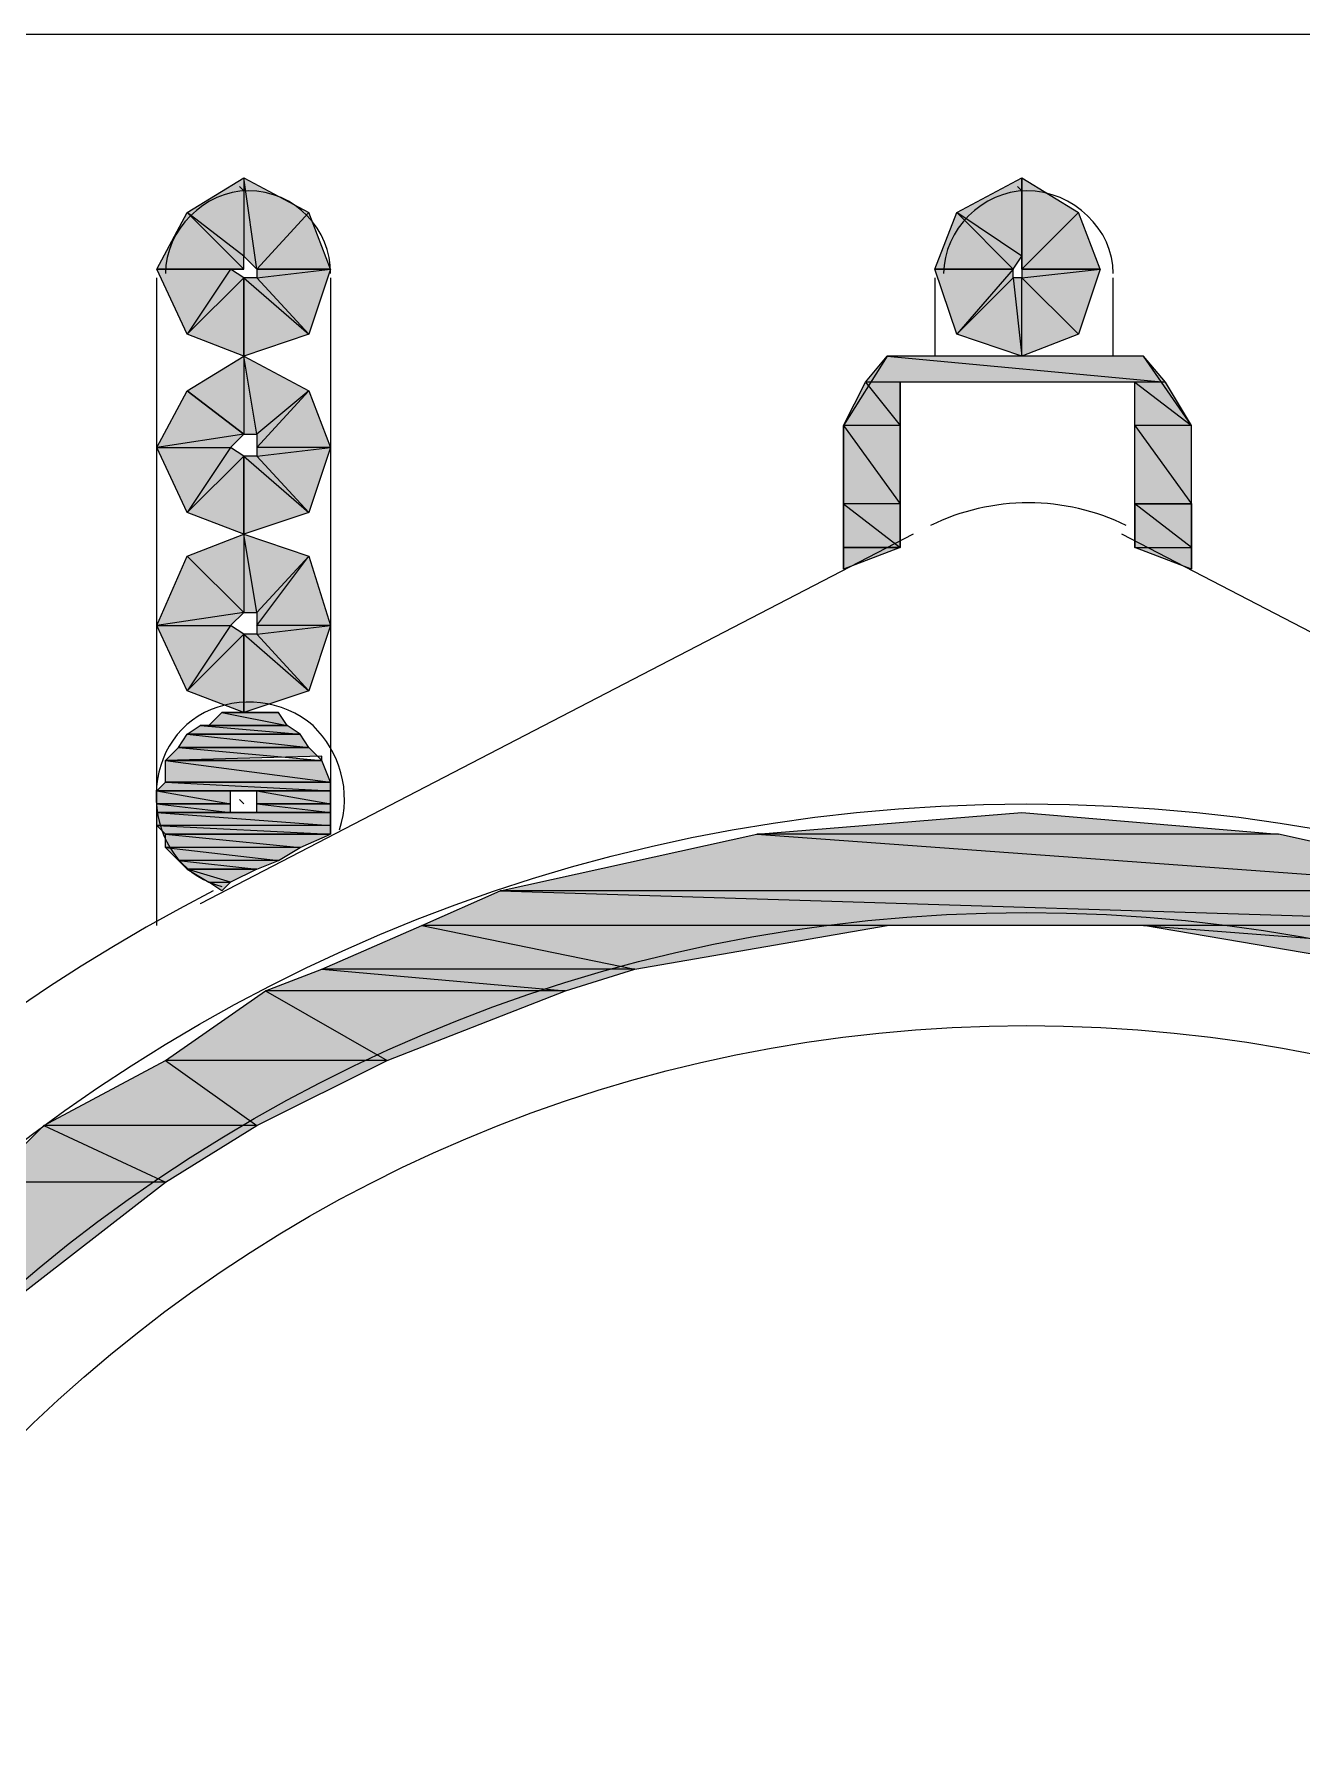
# Model space of a CAD drawing. Header units: millimetres. Extents: x 40 to 176, y -32 to 59.
# Drawn here: x 101.409 to 101.816, y -3.012 to -2.462 of the extents above; entities that cross this region are included whole.
import ezdxf

# ---------------------------------------------------------------- set-up
doc = ezdxf.new("R2010")
doc.units = ezdxf.units.MM
doc.layers.add('15 - Quadro de medição', color=6, linetype='Continuous')

msp = doc.modelspace()

# ---------------------------------------------------------------- hatches: boundary and pattern name
at = {"layer": '15 - Quadro de medição', "true_color": 0x000007}
h = msp.add_hatch(color=7, dxfattribs=at)
h.paths.add_polyline_path([(101.5038, -2.53693), (101.49681, -2.51877), (101.48005, -2.53693)])
h.paths.add_polyline_path([(101.49681, -2.51877), (101.48005, -2.53693), (101.47586, -2.50759)])
h.paths.add_polyline_path([(101.48005, -2.53693), (101.47586, -2.50759), (101.47586, -2.53274)])
h.paths.add_polyline_path([(101.47586, -2.50759), (101.47586, -2.53274), (101.4577, -2.51877)])
h.paths.add_polyline_path([(101.47586, -2.53274), (101.4577, -2.51877), (101.47586, -2.53693)])
h.paths.add_polyline_path([(101.4577, -2.51877), (101.47586, -2.53693), (101.44793, -2.53693)])
h.paths.add_polyline_path([(101.47586, -2.53693), (101.44793, -2.53693), (101.47167, -2.53693)])
h.paths.add_polyline_path([(101.44793, -2.53693), (101.47167, -2.53693), (101.4577, -2.55788)])
h.paths.add_polyline_path([(101.47167, -2.53693), (101.4577, -2.55788), (101.47586, -2.53972)])
h.paths.add_polyline_path([(101.4577, -2.55788), (101.47586, -2.53972), (101.47586, -2.56486)])
h = msp.add_hatch(color=7, dxfattribs=at)
h.paths.add_polyline_path([(101.75102, -2.53693), (101.74404, -2.51877), (101.72588, -2.53693)])
h.paths.add_polyline_path([(101.74404, -2.51877), (101.72588, -2.53693), (101.72588, -2.50759)])
h.paths.add_polyline_path([(101.72588, -2.53693), (101.72588, -2.50759), (101.72588, -2.53274)])
h.paths.add_polyline_path([(101.72588, -2.50759), (101.72588, -2.53274), (101.70493, -2.51877)])
h.paths.add_polyline_path([(101.72588, -2.53274), (101.70493, -2.51877), (101.72309, -2.53693)])
h.paths.add_polyline_path([(101.70493, -2.51877), (101.72309, -2.53693), (101.69795, -2.53693)])
h = msp.add_hatch(color=7, dxfattribs=at)
h.paths.add_polyline_path([(101.47586, -2.56486), (101.47586, -2.53972), (101.49681, -2.55788)])
h.paths.add_polyline_path([(101.47586, -2.53972), (101.49681, -2.55788), (101.48005, -2.53972)])
h.paths.add_polyline_path([(101.49681, -2.55788), (101.48005, -2.53972), (101.5038, -2.53693)])
h.paths.add_polyline_path([(101.48005, -2.53972), (101.5038, -2.53693), (101.48005, -2.53693)])
h = msp.add_hatch(color=7, dxfattribs=at)
h.paths.add_polyline_path([(101.69795, -2.53693), (101.72309, -2.53693), (101.70493, -2.55788)])
h.paths.add_polyline_path([(101.72309, -2.53693), (101.70493, -2.55788), (101.72309, -2.53972)])
h.paths.add_polyline_path([(101.70493, -2.55788), (101.72309, -2.53972), (101.72588, -2.56486)])
h.paths.add_polyline_path([(101.72309, -2.53972), (101.72588, -2.56486), (101.72588, -2.53972)])
h.paths.add_polyline_path([(101.72588, -2.56486), (101.72588, -2.53972), (101.74404, -2.55788)])
h = msp.add_hatch(color=7, dxfattribs=at)
h.paths.add_polyline_path([(101.74404, -2.55788), (101.72588, -2.53972), (101.75102, -2.53693)])
h.paths.add_polyline_path([(101.72588, -2.53972), (101.75102, -2.53693), (101.72588, -2.53693)])
h = msp.add_hatch(color=7, dxfattribs=at)
h.paths.add_polyline_path([(101.5038, -2.59419), (101.48005, -2.59419), (101.49681, -2.57603)])
h.paths.add_polyline_path([(101.48005, -2.59419), (101.49681, -2.57603), (101.48005, -2.59)])
h.paths.add_polyline_path([(101.49681, -2.57603), (101.48005, -2.59), (101.47586, -2.56486)])
h.paths.add_polyline_path([(101.48005, -2.59), (101.47586, -2.56486), (101.47586, -2.59)])
h.paths.add_polyline_path([(101.47586, -2.56486), (101.47586, -2.59), (101.4577, -2.57603)])
h = msp.add_hatch(color=7, dxfattribs=at)
h.paths.add_polyline_path([(101.76499, -2.56486), (101.68258, -2.56486), (101.77197, -2.57324)])
h.paths.add_polyline_path([(101.68258, -2.56486), (101.77197, -2.57324), (101.6756, -2.57324)])
h = msp.add_hatch(color=7, dxfattribs=at)
h.paths.add_polyline_path([(101.4577, -2.57603), (101.47586, -2.59), (101.44793, -2.59419)])
h.paths.add_polyline_path([(101.47586, -2.59), (101.44793, -2.59419), (101.47167, -2.59419)])
h.paths.add_polyline_path([(101.44793, -2.59419), (101.47167, -2.59419), (101.4577, -2.61514)])
h.paths.add_polyline_path([(101.47167, -2.59419), (101.4577, -2.61514), (101.47586, -2.59699)])
h.paths.add_polyline_path([(101.4577, -2.61514), (101.47586, -2.59699), (101.47586, -2.62213)])
h = msp.add_hatch(color=7, dxfattribs=at)
h.paths.add_polyline_path([(101.68677, -2.57324), (101.6756, -2.57324), (101.68677, -2.58721)])
h.paths.add_polyline_path([(101.6756, -2.57324), (101.68677, -2.58721), (101.66861, -2.58721)])
h = msp.add_hatch(color=7, dxfattribs=at)
h.paths.add_polyline_path([(101.77197, -2.57324), (101.7622, -2.57324), (101.78036, -2.58721)])
h.paths.add_polyline_path([(101.7622, -2.57324), (101.78036, -2.58721), (101.7622, -2.58721)])
h = msp.add_hatch(color=7, dxfattribs=at)
h.paths.add_polyline_path([(101.68677, -2.58721), (101.66861, -2.58721), (101.68677, -2.61235)])
h.paths.add_polyline_path([(101.66861, -2.58721), (101.68677, -2.61235), (101.66861, -2.61235)])
h = msp.add_hatch(color=7, dxfattribs=at)
h.paths.add_polyline_path([(101.78036, -2.58721), (101.7622, -2.58721), (101.78036, -2.61235)])
h.paths.add_polyline_path([(101.7622, -2.58721), (101.78036, -2.61235), (101.7622, -2.61235)])
h = msp.add_hatch(color=7, dxfattribs=at)
h.paths.add_polyline_path([(101.47586, -2.62213), (101.47586, -2.59699), (101.49681, -2.61514)])
h.paths.add_polyline_path([(101.47586, -2.59699), (101.49681, -2.61514), (101.48005, -2.59699)])
h.paths.add_polyline_path([(101.49681, -2.61514), (101.48005, -2.59699), (101.5038, -2.59419)])
h.paths.add_polyline_path([(101.48005, -2.59699), (101.5038, -2.59419), (101.48005, -2.59419)])
h = msp.add_hatch(color=7, dxfattribs=at)
h.paths.add_polyline_path([(101.68677, -2.61235), (101.66861, -2.61235), (101.68677, -2.62632)])
h.paths.add_polyline_path([(101.66861, -2.61235), (101.68677, -2.62632), (101.66861, -2.62632)])
h = msp.add_hatch(color=7, dxfattribs=at)
h.paths.add_polyline_path([(101.7622, -2.61235), (101.7622, -2.62632), (101.78036, -2.62632)])
h.paths.add_polyline_path([(101.7622, -2.62632), (101.78036, -2.62632), (101.78036, -2.6333)])
for points in [[(101.7622, -2.61235), (101.78036, -2.61235), (101.78036, -2.62632)], [(101.66861, -2.62632), (101.68677, -2.62632), (101.66861, -2.6333)], [(101.72588, -2.71152), (101.80829, -2.7185), (101.64068, -2.7185)], [(101.4577, -2.72968), (101.48005, -2.72968), (101.47167, -2.73387)]]:
    msp.add_hatch(color=7, dxfattribs=at).paths.add_polyline_path(points)
h = msp.add_hatch(color=7, dxfattribs=at)
h.paths.add_polyline_path([(101.5038, -2.65146), (101.48005, -2.65146), (101.49681, -2.62911)])
h.paths.add_polyline_path([(101.48005, -2.65146), (101.49681, -2.62911), (101.48005, -2.64727)])
h.paths.add_polyline_path([(101.49681, -2.62911), (101.48005, -2.64727), (101.47586, -2.62213)])
h.paths.add_polyline_path([(101.48005, -2.64727), (101.47586, -2.62213), (101.47586, -2.64727)])
h.paths.add_polyline_path([(101.47586, -2.62213), (101.47586, -2.64727), (101.4577, -2.62911)])
h = msp.add_hatch(color=7, dxfattribs=at)
h.paths.add_polyline_path([(101.4577, -2.62911), (101.47586, -2.64727), (101.44793, -2.65146)])
h.paths.add_polyline_path([(101.47586, -2.64727), (101.44793, -2.65146), (101.47167, -2.65146)])
h.paths.add_polyline_path([(101.44793, -2.65146), (101.47167, -2.65146), (101.4577, -2.67241)])
h.paths.add_polyline_path([(101.47167, -2.65146), (101.4577, -2.67241), (101.47586, -2.65425)])
h.paths.add_polyline_path([(101.4577, -2.67241), (101.47586, -2.65425), (101.47586, -2.67939)])
h = msp.add_hatch(color=7, dxfattribs=at)
h.paths.add_polyline_path([(101.47586, -2.67939), (101.47586, -2.65425), (101.49681, -2.67241)])
h.paths.add_polyline_path([(101.47586, -2.65425), (101.49681, -2.67241), (101.48005, -2.65425)])
h.paths.add_polyline_path([(101.49681, -2.67241), (101.48005, -2.65425), (101.5038, -2.65146)])
h.paths.add_polyline_path([(101.48005, -2.65425), (101.5038, -2.65146), (101.48005, -2.65146)])
h = msp.add_hatch(color=7, dxfattribs=at)
h.paths.add_polyline_path([(101.48704, -2.67939), (101.46888, -2.67939), (101.48983, -2.68359)])
h.paths.add_polyline_path([(101.46888, -2.67939), (101.48983, -2.68359), (101.46469, -2.68359)])
h.paths.add_polyline_path([(101.48983, -2.68359), (101.46469, -2.68359), (101.46189, -2.68359)])
h = msp.add_hatch(color=7, dxfattribs=at)
h.paths.add_polyline_path([(101.48704, -2.67939), (101.46888, -2.67939)])
h.paths.add_polyline_path([(101.48704, -2.67939), (101.46888, -2.67939), (101.48285, -2.67939)])
h = msp.add_hatch(color=7, dxfattribs=at)
h.paths.add_polyline_path([(101.49402, -2.68638), (101.4577, -2.68638), (101.49681, -2.69057)])
h.paths.add_polyline_path([(101.4577, -2.68638), (101.49681, -2.69057), (101.45491, -2.69057)])
h.paths.add_polyline_path([(101.49681, -2.69057), (101.45491, -2.69057)])
h.paths.add_polyline_path([(101.45491, -2.69057), (101.49681, -2.69057)])
h = msp.add_hatch(color=7, dxfattribs=at)
h.paths.add_polyline_path([(101.48983, -2.68359), (101.46189, -2.68359), (101.49402, -2.68638)])
h.paths.add_polyline_path([(101.46189, -2.68359), (101.49402, -2.68638), (101.4577, -2.68638)])
h.paths.add_polyline_path([(101.49402, -2.68638), (101.4577, -2.68638)])
h.paths.add_polyline_path([(101.4577, -2.68638), (101.49402, -2.68638)])
h = msp.add_hatch(color=7, dxfattribs=at)
h.paths.add_polyline_path([(101.49681, -2.69057), (101.45491, -2.69057), (101.501, -2.69476)])
h.paths.add_polyline_path([(101.45491, -2.69057), (101.501, -2.69476), (101.45072, -2.69476)])
h.paths.add_polyline_path([(101.501, -2.69476), (101.45072, -2.69476)])
h.paths.add_polyline_path([(101.45072, -2.69476), (101.501, -2.69476), (101.501, -2.69336)])
h = msp.add_hatch(color=7, dxfattribs=at)
h.paths.add_polyline_path([(101.501, -2.69476), (101.45072, -2.69476), (101.5038, -2.70174)])
h.paths.add_polyline_path([(101.45072, -2.69476), (101.5038, -2.70174), (101.45072, -2.70174)])
h.paths.add_polyline_path([(101.5038, -2.70174), (101.45072, -2.70174)])
h.paths.add_polyline_path([(101.45072, -2.70174), (101.5038, -2.70174)])
h = msp.add_hatch(color=7, dxfattribs=at)
h.paths.add_polyline_path([(101.5038, -2.70174), (101.45072, -2.70174), (101.5038, -2.70454)])
h.paths.add_polyline_path([(101.45072, -2.70174), (101.5038, -2.70454), (101.44793, -2.70454)])
h = msp.add_hatch(color=7, dxfattribs=at)
h.paths.add_polyline_path([(101.47167, -2.70454), (101.44793, -2.70454)])
h.paths.add_polyline_path([(101.44793, -2.70454), (101.47167, -2.70454)])
h.paths.add_polyline_path([(101.47167, -2.70454), (101.44793, -2.70454)])
h.paths.add_polyline_path([(101.47167, -2.70454), (101.44793, -2.70454), (101.47586, -2.70454)])
h = msp.add_hatch(color=7, dxfattribs=at)
h.paths.add_polyline_path([(101.47167, -2.70454), (101.44793, -2.70454), (101.47167, -2.70873)])
h.paths.add_polyline_path([(101.44793, -2.70454), (101.47167, -2.70873), (101.44793, -2.70873)])
h = msp.add_hatch(color=7, dxfattribs=at)
h.paths.add_polyline_path([(101.47167, -2.70873), (101.44793, -2.70873), (101.47167, -2.71152)])
h.paths.add_polyline_path([(101.44793, -2.70873), (101.47167, -2.71152), (101.44793, -2.71152)])
h = msp.add_hatch(color=7, dxfattribs=at)
h.paths.add_polyline_path([(101.5038, -2.70454), (101.48005, -2.70454), (101.5038, -2.70873)])
h.paths.add_polyline_path([(101.48005, -2.70454), (101.5038, -2.70873), (101.48005, -2.70873)])
h = msp.add_hatch(color=7, dxfattribs=at)
h.paths.add_polyline_path([(101.5038, -2.70873), (101.48005, -2.70873), (101.5038, -2.71152)])
h.paths.add_polyline_path([(101.48005, -2.70873), (101.5038, -2.71152), (101.48005, -2.71152)])
h = msp.add_hatch(color=7, dxfattribs=at)
h.paths.add_polyline_path([(101.47586, -2.71152), (101.44793, -2.71152)])
h.paths.add_polyline_path([(101.47586, -2.71152), (101.44793, -2.71152), (101.47167, -2.71152)])
h = msp.add_hatch(color=7, dxfattribs=at)
h.paths.add_polyline_path([(101.5038, -2.71152), (101.44793, -2.71152), (101.5038, -2.71571)])
h.paths.add_polyline_path([(101.44793, -2.71152), (101.5038, -2.71571), (101.44793, -2.71571)])
h = msp.add_hatch(color=7, dxfattribs=at)
h.paths.add_polyline_path([(101.5038, -2.71571), (101.44793, -2.71571), (101.5038, -2.7185)])
h.paths.add_polyline_path([(101.44793, -2.71571), (101.5038, -2.7185), (101.45072, -2.7185)])
h.paths.add_polyline_path([(101.5038, -2.7185), (101.45072, -2.7185)])
h.paths.add_polyline_path([(101.45072, -2.7185), (101.5038, -2.7185)])
h = msp.add_hatch(color=7, dxfattribs=at)
h.paths.add_polyline_path([(101.5038, -2.7185), (101.45072, -2.7185), (101.49402, -2.72269)])
h.paths.add_polyline_path([(101.45072, -2.7185), (101.49402, -2.72269), (101.45072, -2.72269)])
h = msp.add_hatch(color=7, dxfattribs=at)
h.paths.add_polyline_path([(101.80829, -2.7185), (101.64068, -2.7185), (101.8907, -2.73666)])
h.paths.add_polyline_path([(101.64068, -2.7185), (101.8907, -2.73666), (101.55827, -2.73666)])
h = msp.add_hatch(color=7, dxfattribs=at)
h.paths.add_polyline_path([(101.49402, -2.72269), (101.45072, -2.72269), (101.48704, -2.72688)])
h.paths.add_polyline_path([(101.45072, -2.72269), (101.48704, -2.72688), (101.45491, -2.72688)])
h = msp.add_hatch(color=7, dxfattribs=at)
h.paths.add_polyline_path([(101.48704, -2.72688), (101.45491, -2.72688), (101.48005, -2.72968)])
h.paths.add_polyline_path([(101.45491, -2.72688), (101.48005, -2.72968), (101.4577, -2.72968)])
h = msp.add_hatch(color=7, dxfattribs=at)
h.paths.add_polyline_path([(101.4577, -2.72968), (101.46469, -2.73387), (101.47167, -2.73387)])
h.paths.add_polyline_path([(101.46469, -2.73387), (101.47167, -2.73387), (101.46888, -2.73666)])
h = msp.add_hatch(color=7, dxfattribs=at)
h.paths.add_polyline_path([(101.8907, -2.73666), (101.55827, -2.73666), (101.91584, -2.74784)])
h.paths.add_polyline_path([(101.55827, -2.73666), (101.91584, -2.74784), (101.53313, -2.74784)])
h = msp.add_hatch(color=7, dxfattribs=at)
h.paths.add_polyline_path([(101.68258, -2.74784), (101.53313, -2.74784), (101.60157, -2.7618)])
h.paths.add_polyline_path([(101.53313, -2.74784), (101.60157, -2.7618), (101.501, -2.7618)])
h = msp.add_hatch(color=7, dxfattribs=at)
h.paths.add_polyline_path([(101.91584, -2.74784), (101.76499, -2.74784), (101.94797, -2.7618)])
h.paths.add_polyline_path([(101.76499, -2.74784), (101.94797, -2.7618), (101.8474, -2.7618)])
h = msp.add_hatch(color=7, dxfattribs=at)
h.paths.add_polyline_path([(101.60157, -2.7618), (101.501, -2.7618), (101.57922, -2.76879)])
h.paths.add_polyline_path([(101.501, -2.7618), (101.57922, -2.76879), (101.48285, -2.76879)])
h = msp.add_hatch(color=7, dxfattribs=at)
h.paths.add_polyline_path([(101.57922, -2.76879), (101.48285, -2.76879), (101.52196, -2.79114)])
h.paths.add_polyline_path([(101.48285, -2.76879), (101.52196, -2.79114), (101.45072, -2.79114)])
h = msp.add_hatch(color=7, dxfattribs=at)
h.paths.add_polyline_path([(101.52196, -2.79114), (101.45072, -2.79114), (101.48005, -2.81209)])
h.paths.add_polyline_path([(101.45072, -2.79114), (101.48005, -2.81209), (101.41161, -2.81209)])
h = msp.add_hatch(color=7, dxfattribs=at)
h.paths.add_polyline_path([(101.48005, -2.81209), (101.41161, -2.81209), (101.45072, -2.83024)])
h.paths.add_polyline_path([(101.41161, -2.81209), (101.45072, -2.83024), (101.39345, -2.83024)])
h = msp.add_hatch(color=7, dxfattribs=at)
h.paths.add_polyline_path([(101.45072, -2.83024), (101.39345, -2.83024), (101.40044, -2.86935)])
h.paths.add_polyline_path([(101.39345, -2.83024), (101.40044, -2.86935), (101.34736, -2.86935)])

# ---------------------------------------------------------------- linework, layer by layer
at = {"layer": '15 - Quadro de medição', "color": 7, "linetype": 'Continuous', "lineweight": 20, "true_color": 0x000007}
for points in [[(100.86408, -2.4615), (102.58489, -2.4615), (102.58489, -6.02603), (100.8571, -6.02603), (100.8557, -6.02603), (100.79285, -6.02603)], [(100.87805, -2.4615), (102.56254, -2.4615), (102.56254, -2.4615)], [(101.47586, -2.51178), (101.47447, -2.51039), (101.47447, -2.51039)], [(101.72588, -2.51178), (101.72449, -2.51039), (101.72449, -2.51039)], [(101.44793, -2.74784), (101.44793, -2.53972), (101.44793, -2.53972)], [(101.5038, -2.53972), (101.5038, -2.7185), (101.5038, -2.7185)], [(101.69795, -2.53972), (101.69795, -2.56486), (101.69795, -2.56486)], [(101.75521, -2.56486), (101.75521, -2.53972), (101.75521, -2.53972)], [(101.78036, -2.6333), (101.78036, -2.58721), (101.76499, -2.56486), (101.72588, -2.56486), (101.68258, -2.56486), (101.66861, -2.58721), (101.66861, -2.6333)], [(101.7622, -2.62632), (101.7622, -2.61235), (101.7622, -2.57324), (101.72588, -2.57324), (101.68677, -2.57324), (101.68677, -2.61235), (101.68677, -2.62632)], [(101.69096, -2.62213), (101.46189, -2.74085), (101.46189, -2.74085)], [(101.98708, -2.74085), (101.75801, -2.62213), (101.75801, -2.62213)], [(101.47586, -2.70873), (101.47447, -2.70733), (101.47447, -2.70733)]]:
    msp.add_lwpolyline(points, dxfattribs=at)
at = {"layer": '15 - Quadro de medição', "color": 7, "linetype": 'Continuous', "lineweight": -2, "true_color": 0x000007}
for points in [[(101.47586, -2.50759), (101.47586, -2.53274), (101.4577, -2.51877)], [(101.49681, -2.51877), (101.48005, -2.53693), (101.47586, -2.50759)], [(101.48005, -2.53693), (101.47586, -2.50759), (101.47586, -2.53274)], [(101.72588, -2.50759), (101.72588, -2.53274), (101.70493, -2.51877)], [(101.74404, -2.51877), (101.72588, -2.53693), (101.72588, -2.50759)], [(101.72588, -2.53693), (101.72588, -2.50759), (101.72588, -2.53274)], [(101.4577, -2.51877), (101.47586, -2.53693), (101.44793, -2.53693)], [(101.47586, -2.53274), (101.4577, -2.51877), (101.47586, -2.53693)], [(101.5038, -2.53693), (101.49681, -2.51877), (101.48005, -2.53693)], [(101.70493, -2.51877), (101.72309, -2.53693), (101.69795, -2.53693)], [(101.72588, -2.53274), (101.70493, -2.51877), (101.72309, -2.53693)], [(101.75102, -2.53693), (101.74404, -2.51877), (101.72588, -2.53693)], [(101.47586, -2.53693), (101.44793, -2.53693), (101.47167, -2.53693)], [(101.44793, -2.53693), (101.47167, -2.53693), (101.4577, -2.55788)], [(101.47167, -2.53693), (101.4577, -2.55788), (101.47586, -2.53972)], [(101.49681, -2.55788), (101.48005, -2.53972), (101.5038, -2.53693)], [(101.48005, -2.53972), (101.5038, -2.53693), (101.48005, -2.53693)], [(101.69795, -2.53693), (101.72309, -2.53693), (101.70493, -2.55788)], [(101.72309, -2.53693), (101.70493, -2.55788), (101.72309, -2.53972)], [(101.74404, -2.55788), (101.72588, -2.53972), (101.75102, -2.53693)], [(101.72588, -2.53972), (101.75102, -2.53693), (101.72588, -2.53693)], [(101.4577, -2.55788), (101.47586, -2.53972), (101.47586, -2.56486)], [(101.47586, -2.56486), (101.47586, -2.53972), (101.49681, -2.55788)], [(101.47586, -2.53972), (101.49681, -2.55788), (101.48005, -2.53972)], [(101.70493, -2.55788), (101.72309, -2.53972), (101.72588, -2.56486)], [(101.72309, -2.53972), (101.72588, -2.56486), (101.72588, -2.53972)], [(101.72588, -2.56486), (101.72588, -2.53972), (101.74404, -2.55788)], [(101.47586, -2.56486), (101.47586, -2.59), (101.4577, -2.57603)], [(101.49681, -2.57603), (101.48005, -2.59), (101.47586, -2.56486)], [(101.48005, -2.59), (101.47586, -2.56486), (101.47586, -2.59)], [(101.68258, -2.56486), (101.77197, -2.57324), (101.6756, -2.57324)], [(101.76499, -2.56486), (101.68258, -2.56486), (101.77197, -2.57324)], [(101.4577, -2.57603), (101.47586, -2.59), (101.44793, -2.59419)], [(101.5038, -2.59419), (101.48005, -2.59419), (101.49681, -2.57603)], [(101.48005, -2.59419), (101.49681, -2.57603), (101.48005, -2.59)], [(101.6756, -2.57324), (101.68677, -2.58721), (101.66861, -2.58721)], [(101.68677, -2.57324), (101.6756, -2.57324), (101.68677, -2.58721)], [(101.77197, -2.57324), (101.7622, -2.57324), (101.78036, -2.58721)], [(101.7622, -2.57324), (101.78036, -2.58721), (101.7622, -2.58721)], [(101.68677, -2.58721), (101.66861, -2.58721), (101.68677, -2.61235)], [(101.66861, -2.58721), (101.68677, -2.61235), (101.66861, -2.61235)], [(101.78036, -2.58721), (101.7622, -2.58721), (101.78036, -2.61235)], [(101.7622, -2.58721), (101.78036, -2.61235), (101.7622, -2.61235)], [(101.47586, -2.59), (101.44793, -2.59419), (101.47167, -2.59419)], [(101.44793, -2.59419), (101.47167, -2.59419), (101.4577, -2.61514)], [(101.47167, -2.59419), (101.4577, -2.61514), (101.47586, -2.59699)], [(101.4577, -2.61514), (101.47586, -2.59699), (101.47586, -2.62213)], [(101.47586, -2.62213), (101.47586, -2.59699), (101.49681, -2.61514)], [(101.47586, -2.59699), (101.49681, -2.61514), (101.48005, -2.59699)], [(101.49681, -2.61514), (101.48005, -2.59699), (101.5038, -2.59419)], [(101.48005, -2.59699), (101.5038, -2.59419), (101.48005, -2.59419)], [(101.68677, -2.61235), (101.66861, -2.61235), (101.68677, -2.62632)], [(101.66861, -2.61235), (101.68677, -2.62632), (101.66861, -2.62632)], [(101.7622, -2.61235), (101.7622, -2.62632), (101.78036, -2.62632)], [(101.7622, -2.61235), (101.78036, -2.61235), (101.78036, -2.62632)], [(101.47586, -2.62213), (101.47586, -2.64727), (101.4577, -2.62911)], [(101.49681, -2.62911), (101.48005, -2.64727), (101.47586, -2.62213)], [(101.48005, -2.64727), (101.47586, -2.62213), (101.47586, -2.64727)], [(101.66861, -2.62632), (101.68677, -2.62632), (101.66861, -2.6333)], [(101.7622, -2.62632), (101.78036, -2.62632), (101.78036, -2.6333)], [(101.4577, -2.62911), (101.47586, -2.64727), (101.44793, -2.65146)], [(101.5038, -2.65146), (101.48005, -2.65146), (101.49681, -2.62911)], [(101.48005, -2.65146), (101.49681, -2.62911), (101.48005, -2.64727)], [(101.47586, -2.64727), (101.44793, -2.65146), (101.47167, -2.65146)], [(101.44793, -2.65146), (101.47167, -2.65146), (101.4577, -2.67241)], [(101.47167, -2.65146), (101.4577, -2.67241), (101.47586, -2.65425)], [(101.4577, -2.67241), (101.47586, -2.65425), (101.47586, -2.67939)], [(101.47586, -2.67939), (101.47586, -2.65425), (101.49681, -2.67241)], [(101.47586, -2.65425), (101.49681, -2.67241), (101.48005, -2.65425)], [(101.49681, -2.67241), (101.48005, -2.65425), (101.5038, -2.65146)], [(101.48005, -2.65425), (101.5038, -2.65146), (101.48005, -2.65146)], [(101.46888, -2.67939), (101.48983, -2.68359), (101.46469, -2.68359)], [(101.47167, -2.67939), (101.48285, -2.67939), (101.46888, -2.67939)], [(101.48704, -2.67939), (101.48704, -2.67939), (101.46888, -2.67939)], [(101.48704, -2.67939), (101.46888, -2.67939), (101.48285, -2.67939)], [(101.48704, -2.67939), (101.46888, -2.67939), (101.48983, -2.68359)], [(101.48005, -2.67939), (101.47167, -2.67939), (101.47167, -2.67939)], [(101.48005, -2.67939), (101.47167, -2.67939), (101.48285, -2.67939)], [(101.4577, -2.68638), (101.49681, -2.69057), (101.45491, -2.69057)], [(101.46189, -2.68359), (101.49402, -2.68638), (101.4577, -2.68638)], [(101.49402, -2.68638), (101.4577, -2.68638)], [(101.4577, -2.68638), (101.49402, -2.68638), (101.49402, -2.68638)], [(101.49402, -2.68638), (101.4577, -2.68638), (101.49681, -2.69057)], [(101.48983, -2.68359), (101.46469, -2.68359), (101.46189, -2.68359)], [(101.48983, -2.68359), (101.46189, -2.68359), (101.49402, -2.68638)], [(101.46469, -2.68359), (101.48983, -2.68359), (101.48983, -2.68359)], [(101.45491, -2.69057), (101.501, -2.69476), (101.45072, -2.69476)], [(101.49681, -2.69057), (101.45491, -2.69057)], [(101.45491, -2.69057), (101.49681, -2.69057), (101.49681, -2.69057)], [(101.49681, -2.69057), (101.45491, -2.69057), (101.501, -2.69476)], [(101.45072, -2.69476), (101.501, -2.69476), (101.501, -2.69336)], [(101.501, -2.69476), (101.45072, -2.69476)], [(101.501, -2.69476), (101.45072, -2.69476), (101.5038, -2.70174)], [(101.45072, -2.69476), (101.5038, -2.70174), (101.45072, -2.70174)], [(101.45072, -2.70174), (101.5038, -2.70454), (101.44793, -2.70454)], [(101.5038, -2.70174), (101.45072, -2.70174)], [(101.45072, -2.70174), (101.5038, -2.70174), (101.5038, -2.70174)], [(101.5038, -2.70174), (101.45072, -2.70174), (101.5038, -2.70454)], [(101.44793, -2.70454), (101.47586, -2.70454), (101.47586, -2.70454)], [(101.47586, -2.70454), (101.47586, -2.70454), (101.44793, -2.70454)], [(101.44793, -2.70454), (101.47586, -2.70454), (101.47586, -2.70454)], [(101.47586, -2.70454), (101.47586, -2.70454), (101.44793, -2.70454)], [(101.44793, -2.70454), (101.47586, -2.70454), (101.47586, -2.70454)], [(101.47586, -2.70454), (101.47586, -2.70454), (101.44793, -2.70454)], [(101.47167, -2.70454), (101.44793, -2.70454)], [(101.44793, -2.70454), (101.47167, -2.70454), (101.47167, -2.70454)], [(101.47167, -2.70454), (101.47167, -2.70454), (101.44793, -2.70454)], [(101.47167, -2.70454), (101.44793, -2.70454), (101.47586, -2.70454)], [(101.47167, -2.70454), (101.44793, -2.70454), (101.47167, -2.70873)], [(101.44793, -2.70454), (101.47167, -2.70873), (101.44793, -2.70873)], [(101.44793, -2.70873), (101.47167, -2.70873), (101.47167, -2.70873)], [(101.47167, -2.70873), (101.47167, -2.70873), (101.44793, -2.70873)], [(101.44793, -2.70873), (101.47167, -2.70873), (101.47167, -2.70873)], [(101.47167, -2.70873), (101.47167, -2.70873), (101.44793, -2.70873)], [(101.44793, -2.70873), (101.47167, -2.70873), (101.47167, -2.70873)], [(101.47167, -2.70873), (101.47167, -2.70873), (101.44793, -2.70873)], [(101.44793, -2.70873), (101.47167, -2.70873), (101.47167, -2.70873)], [(101.47167, -2.70873), (101.47167, -2.70873), (101.44793, -2.70873)], [(101.44793, -2.70873), (101.47167, -2.70873), (101.47167, -2.70873)], [(101.47167, -2.70873), (101.47167, -2.70873), (101.44793, -2.70873)], [(101.47167, -2.70873), (101.44793, -2.70873), (101.47167, -2.71152)], [(101.44793, -2.70873), (101.47167, -2.71152), (101.44793, -2.71152)], [(101.47586, -2.70454), (101.5038, -2.70454), (101.5038, -2.70454)], [(101.5038, -2.70454), (101.5038, -2.70454), (101.47586, -2.70454)], [(101.5038, -2.70454), (101.47586, -2.70454)], [(101.47586, -2.70454), (101.5038, -2.70454), (101.5038, -2.70454)], [(101.5038, -2.70454), (101.47586, -2.70454)], [(101.47586, -2.70454), (101.5038, -2.70454), (101.48005, -2.70454)], [(101.48005, -2.70454), (101.5038, -2.70454), (101.5038, -2.70454)], [(101.5038, -2.70454), (101.5038, -2.70454), (101.48005, -2.70454)], [(101.48005, -2.70454), (101.5038, -2.70454), (101.5038, -2.70454)], [(101.5038, -2.70454), (101.5038, -2.70454), (101.48005, -2.70454)], [(101.5038, -2.70454), (101.48005, -2.70454), (101.5038, -2.70873)], [(101.48005, -2.70454), (101.5038, -2.70873), (101.48005, -2.70873)], [(101.48005, -2.70873), (101.5038, -2.70873), (101.5038, -2.70873)], [(101.5038, -2.70873), (101.5038, -2.70873), (101.48005, -2.70873)], [(101.48005, -2.70873), (101.5038, -2.70873), (101.5038, -2.70873)], [(101.5038, -2.70873), (101.5038, -2.70873), (101.48005, -2.70873)], [(101.48005, -2.70873), (101.5038, -2.70873), (101.5038, -2.70873)], [(101.5038, -2.70873), (101.5038, -2.70873), (101.48005, -2.70873)], [(101.48005, -2.70873), (101.5038, -2.70873), (101.5038, -2.70873)], [(101.5038, -2.70873), (101.5038, -2.70873), (101.48005, -2.70873)], [(101.48005, -2.70873), (101.5038, -2.70873), (101.5038, -2.70873)], [(101.5038, -2.70873), (101.5038, -2.70873), (101.48005, -2.70873)], [(101.5038, -2.70873), (101.48005, -2.70873), (101.5038, -2.71152)], [(101.48005, -2.70873), (101.5038, -2.71152), (101.48005, -2.71152)], [(101.44793, -2.71152), (101.47167, -2.71152), (101.47167, -2.71152)], [(101.47167, -2.71152), (101.47167, -2.71152), (101.44793, -2.71152)], [(101.47586, -2.71152), (101.47586, -2.71152), (101.44793, -2.71152)], [(101.47586, -2.71152), (101.44793, -2.71152), (101.47167, -2.71152)], [(101.44793, -2.71152), (101.47586, -2.71152), (101.47586, -2.71152)], [(101.47586, -2.71152), (101.47586, -2.71152), (101.44793, -2.71152)], [(101.47586, -2.71152), (101.44793, -2.71152)], [(101.44793, -2.71152), (101.47586, -2.71152), (101.47586, -2.71152)], [(101.44793, -2.71152), (101.47586, -2.71152), (101.47586, -2.71152)], [(101.47586, -2.71152), (101.47586, -2.71152), (101.44793, -2.71152)], [(101.44793, -2.71152), (101.47586, -2.71152), (101.47586, -2.71152)], [(101.47586, -2.71152), (101.47586, -2.71152), (101.44793, -2.71152)], [(101.5038, -2.71152), (101.44793, -2.71152), (101.5038, -2.71571)], [(101.44793, -2.71152), (101.5038, -2.71571), (101.44793, -2.71571)], [(101.48005, -2.71152), (101.5038, -2.71152), (101.47586, -2.71152)], [(101.47586, -2.71152), (101.5038, -2.71152), (101.5038, -2.71152)], [(101.5038, -2.71152), (101.5038, -2.71152), (101.47586, -2.71152)], [(101.5038, -2.71152), (101.47586, -2.71152)], [(101.47586, -2.71152), (101.5038, -2.71152), (101.5038, -2.71152)], [(101.48005, -2.71152), (101.5038, -2.71152), (101.5038, -2.71152)], [(101.5038, -2.71152), (101.5038, -2.71152), (101.48005, -2.71152)], [(101.48005, -2.71152), (101.5038, -2.71152), (101.5038, -2.71152)], [(101.5038, -2.71152), (101.5038, -2.71152), (101.48005, -2.71152)], [(101.48005, -2.71152), (101.5038, -2.71152), (101.5038, -2.71152)], [(101.5038, -2.71152), (101.5038, -2.71152), (101.48005, -2.71152)], [(101.5038, -2.71152), (101.48005, -2.71152)], [(101.72588, -2.71152), (101.80829, -2.7185), (101.64068, -2.7185)], [(101.5038, -2.71571), (101.44793, -2.71571), (101.5038, -2.7185)], [(101.44793, -2.71571), (101.5038, -2.7185), (101.45072, -2.7185)], [(101.5038, -2.7185), (101.45072, -2.7185)], [(101.45072, -2.7185), (101.5038, -2.7185), (101.5038, -2.7185)], [(101.5038, -2.7185), (101.45072, -2.7185), (101.49402, -2.72269)], [(101.45072, -2.7185), (101.49402, -2.72269), (101.45072, -2.72269)], [(101.64068, -2.7185), (101.8907, -2.73666), (101.55827, -2.73666)], [(101.80829, -2.7185), (101.64068, -2.7185), (101.8907, -2.73666)], [(101.49402, -2.72269), (101.45072, -2.72269), (101.48704, -2.72688)], [(101.45072, -2.72269), (101.48704, -2.72688), (101.45491, -2.72688)], [(101.48704, -2.72688), (101.45491, -2.72688), (101.48005, -2.72968)], [(101.45491, -2.72688), (101.48005, -2.72968), (101.4577, -2.72968)], [(101.4577, -2.72968), (101.46469, -2.73387), (101.47167, -2.73387)], [(101.4577, -2.72968), (101.48005, -2.72968), (101.47167, -2.73387)], [(101.46469, -2.73387), (101.47167, -2.73387), (101.46888, -2.73666)], [(101.55827, -2.73666), (101.91584, -2.74784), (101.53313, -2.74784)], [(101.8907, -2.73666), (101.55827, -2.73666), (101.91584, -2.74784)], [(101.53313, -2.74784), (101.60157, -2.7618), (101.501, -2.7618)], [(101.68258, -2.74784), (101.53313, -2.74784), (101.60157, -2.7618)], [(101.91584, -2.74784), (101.76499, -2.74784), (101.94797, -2.7618)], [(101.76499, -2.74784), (101.94797, -2.7618), (101.8474, -2.7618)], [(101.501, -2.7618), (101.57922, -2.76879), (101.48285, -2.76879)], [(101.60157, -2.7618), (101.501, -2.7618), (101.57922, -2.76879)], [(101.48285, -2.76879), (101.52196, -2.79114), (101.45072, -2.79114)], [(101.57922, -2.76879), (101.48285, -2.76879), (101.52196, -2.79114)], [(101.45072, -2.79114), (101.48005, -2.81209), (101.41161, -2.81209)], [(101.52196, -2.79114), (101.45072, -2.79114), (101.48005, -2.81209)], [(101.41161, -2.81209), (101.45072, -2.83024), (101.39345, -2.83024)], [(101.48005, -2.81209), (101.41161, -2.81209), (101.45072, -2.83024)], [(101.45072, -2.83024), (101.39345, -2.83024), (101.40044, -2.86935)]]:
    msp.add_lwpolyline(points, close=True, dxfattribs=at)
at = {"layer": '15 - Quadro de medição', "color": 7, "linetype": 'Continuous', "lineweight": 20, "true_color": 0x000007}
for points in [[(101.47726, -2.51178), (101.46329, -2.51178), (101.45072, -2.52435), (101.45072, -2.53832)], [(101.5038, -2.53832), (101.5038, -2.52435), (101.49262, -2.51178), (101.47726, -2.51178)], [(101.72728, -2.51178), (101.71331, -2.51178), (101.70074, -2.52435), (101.70074, -2.53832)], [(101.75521, -2.53832), (101.75521, -2.52435), (101.74264, -2.51178), (101.72728, -2.51178)], [(101.7594, -2.61933), (101.73985, -2.60956), (101.7161, -2.60956), (101.69655, -2.61933)]]:
    msp.add_open_spline(points, degree=3, dxfattribs=at)
for points in [[(101.50659, -2.71711), (101.51078, -2.70454), (101.50659, -2.69197), (101.49821, -2.68359), (101.49821, -2.68359), (101.48843, -2.6752), (101.47447, -2.67381), (101.46329, -2.67939), (101.46329, -2.67939), (101.45212, -2.68498), (101.44653, -2.69755), (101.44793, -2.71012), (101.44793, -2.71012), (101.44932, -2.72269), (101.4577, -2.73247), (101.46888, -2.73527)], [(102.26224, -3.24369), (102.26224, -2.94757), (102.02339, -2.70873), (101.72728, -2.70873), (101.72728, -2.70873), (101.43256, -2.70873), (101.19372, -2.94757), (101.19372, -3.24369), (101.19372, -3.24369), (101.19372, -3.5384), (101.43256, -3.77725), (101.72728, -3.77725), (101.72728, -3.77725), (102.02339, -3.77725), (102.26224, -3.5384), (102.26224, -3.24369)], [(101.46608, -2.73666), (101.23283, -2.85678), (101.11131, -3.12217), (101.17416, -3.37777), (101.17416, -3.37777), (101.23562, -3.63338), (101.46469, -3.81356), (101.72728, -3.81356), (101.72728, -3.81356), (101.99127, -3.81356), (102.22033, -3.63338), (102.28179, -3.37777), (102.28179, -3.37777), (102.34465, -3.12217), (102.22313, -2.85678), (101.98987, -2.73666)], [(102.22732, -3.24369), (102.22732, -2.96713), (102.00384, -2.74365), (101.72728, -2.74365), (101.72728, -2.74365), (101.45212, -2.74365), (101.22864, -2.96713), (101.22864, -3.24369), (101.22864, -3.24369), (101.22864, -3.51885), (101.45212, -3.74233), (101.72728, -3.74233), (101.72728, -3.74233), (102.00384, -3.74233), (102.22732, -3.51885), (102.22732, -3.24369)], [(102.191, -3.24369), (102.191, -2.98668), (101.98428, -2.77996), (101.72728, -2.77996), (101.72728, -2.77996), (101.47167, -2.77996), (101.26495, -2.98668), (101.26495, -3.24369), (101.26495, -3.24369), (101.26495, -3.49929), (101.47167, -3.70601), (101.72728, -3.70601), (101.72728, -3.70601), (101.98428, -3.70601), (102.191, -3.49929), (102.191, -3.24369)]]:
    msp.add_open_spline(points, degree=3, knots=[0, 0, 0, 0, 0.0625, 0.0625, 0.0625, 0.062501, 0.125, 0.125, 0.125, 0.125001, 0.1875, 0.1875, 0.1875, 0.187501, 1, 1, 1, 1], dxfattribs=at)

doc.saveas('drawing.dxf')
